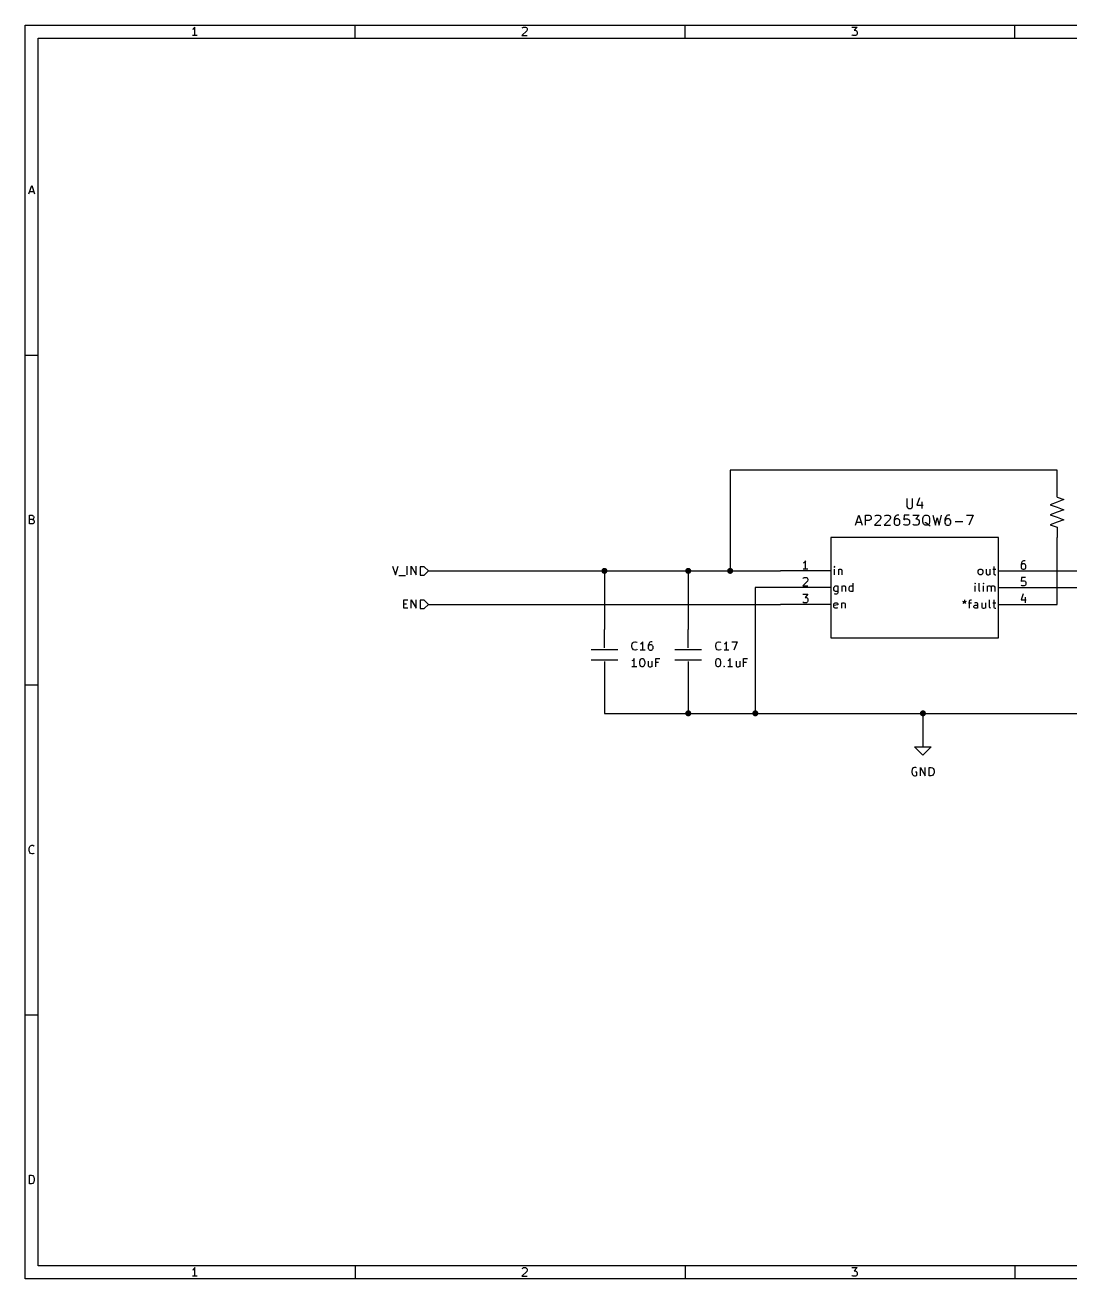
# Model space of a CAD drawing. Extents: x 0.4 to 11.3, y -7.9 to -0.4.
# Drawn here: x 0.39 to 6.63, y -7.87 to -0.39 of the extents above; entities that cross this region are included whole.
import ezdxf

# ---------------------------------------------------------------- set-up
doc = ezdxf.new("R2010")
doc.units = 0
doc.header["$MEASUREMENT"] = 0
for name, color, linetype in [('BROWN2', 54, 'CONTINUOUS'), ('CYAN2', 4, 'CONTINUOUS'), ('GREEN3', 91, 'CONTINUOUS'), ('RED2', 1, 'CONTINUOUS'), ('RED3', 11, 'CONTINUOUS')]:
    doc.layers.add(name, color=color, linetype=linetype)

msp = doc.modelspace()

# ---------------------------------------------------------------- linework, layer by layer
at = {"layer": 'BROWN2', "linetype": 'CONTINUOUS'}
for p, q in [((2.586, -3.6228), (2.6027, -3.6728)), ((2.6027, -3.6728), (2.6193, -3.6228)), ((2.6741, -3.6728), (2.6741, -3.6228)), ((2.6979, -3.6728), (2.6979, -3.6228)), ((2.6979, -3.6228), (2.7265, -3.6728)), ((2.7265, -3.6728), (2.7265, -3.6228)), ((2.775, -3.625), (2.75, -3.625)), ((2.75, -3.625), (2.75, -3.675)), ((2.8, -3.65), (2.775, -3.625)), ((2.775, -3.675), (2.8, -3.65)), ((2.6241, -3.6776), (2.6622, -3.6776)), ((2.75, -3.675), (2.775, -3.675)), ((2.6527, -3.8728), (2.6527, -3.8228)), ((2.6527, -3.8228), (2.6765, -3.8228)), ((2.6527, -3.8466), (2.6693, -3.8466)), ((2.6765, -3.8728), (2.6527, -3.8728)), ((2.6979, -3.8728), (2.6979, -3.8228)), ((2.6979, -3.8228), (2.7265, -3.8728)), ((2.7265, -3.8728), (2.7265, -3.8228)), ((2.775, -3.825), (2.75, -3.825)), ((2.75, -3.825), (2.75, -3.875)), ((2.75, -3.875), (2.775, -3.875)), ((2.8, -3.85), (2.775, -3.825)), ((2.775, -3.875), (2.8, -3.85))]:
    msp.add_line(p, q, dxfattribs=at)
at = {"layer": 'CYAN2', "linetype": 'CONTINUOUS'}
for p, q in [((5.7286, -3.2145), (5.7143, -3.2574)), ((5.7286, -3.2145), (5.7143, -3.2574)), ((5.6543, -3.2174), (5.6543, -3.2659)), ((5.6543, -3.2174), (5.6543, -3.2659)), ((5.6543, -3.2659), (5.6571, -3.2716)), ((5.6543, -3.2659), (5.6571, -3.2716)), ((5.6571, -3.2716), (5.66, -3.2745)), ((5.6571, -3.2716), (5.66, -3.2745)), ((5.66, -3.2745), (5.6657, -3.2774)), ((5.66, -3.2745), (5.6657, -3.2774)), ((5.6657, -3.2774), (5.6771, -3.2774)), ((5.6657, -3.2774), (5.6771, -3.2774)), ((5.6771, -3.2774), (5.6829, -3.2745)), ((5.6771, -3.2774), (5.6829, -3.2745)), ((5.6829, -3.2745), (5.6857, -3.2716)), ((5.6829, -3.2745), (5.6857, -3.2716)), ((5.6857, -3.2716), (5.6886, -3.2659)), ((5.6857, -3.2716), (5.6886, -3.2659)), ((5.6886, -3.2659), (5.6886, -3.2174)), ((5.6886, -3.2659), (5.6886, -3.2174)), ((5.7143, -3.2574), (5.7514, -3.2574)), ((5.7143, -3.2574), (5.7514, -3.2574)), ((5.7429, -3.2374), (5.7429, -3.2774)), ((5.7429, -3.2374), (5.7429, -3.2774)), ((5.3471, -3.3774), (5.3671, -3.3174)), ((5.3471, -3.3774), (5.3671, -3.3174)), ((5.3529, -3.3602), (5.3814, -3.3602)), ((5.3529, -3.3602), (5.3814, -3.3602)), ((5.3671, -3.3174), (5.3871, -3.3774)), ((5.3671, -3.3174), (5.3871, -3.3774)), ((5.4071, -3.3774), (5.4071, -3.3174)), ((5.4071, -3.3174), (5.43, -3.3174)), ((5.4071, -3.3774), (5.4071, -3.3174)), ((5.4071, -3.3174), (5.43, -3.3174)), ((5.43, -3.3488), (5.4071, -3.3488)), ((5.43, -3.3488), (5.4071, -3.3488)), ((5.43, -3.3174), (5.4357, -3.3202)), ((5.43, -3.3174), (5.4357, -3.3202)), ((5.4357, -3.3459), (5.43, -3.3488)), ((5.4357, -3.3459), (5.43, -3.3488)), ((5.4357, -3.3202), (5.4386, -3.3231)), ((5.4357, -3.3202), (5.4386, -3.3231)), ((5.4386, -3.3431), (5.4357, -3.3459)), ((5.4386, -3.3431), (5.4357, -3.3459)), ((5.4386, -3.3231), (5.4414, -3.3288)), ((5.4386, -3.3231), (5.4414, -3.3288)), ((5.4414, -3.3374), (5.4386, -3.3431)), ((5.4414, -3.3374), (5.4386, -3.3431)), ((5.4414, -3.3288), (5.4414, -3.3374)), ((5.4414, -3.3288), (5.4414, -3.3374)), ((5.4957, -3.3431), (5.4614, -3.3774)), ((5.4957, -3.3431), (5.4614, -3.3774)), ((5.4643, -3.3231), (5.4671, -3.3202)), ((5.4643, -3.3231), (5.4671, -3.3202)), ((5.4671, -3.3202), (5.4729, -3.3174)), ((5.4671, -3.3202), (5.4729, -3.3174)), ((5.4729, -3.3174), (5.4871, -3.3174)), ((5.4729, -3.3174), (5.4871, -3.3174)), ((5.4871, -3.3174), (5.4929, -3.3202)), ((5.4871, -3.3174), (5.4929, -3.3202)), ((5.4929, -3.3202), (5.4957, -3.3231)), ((5.4929, -3.3202), (5.4957, -3.3231)), ((5.4957, -3.3231), (5.4986, -3.3288)), ((5.4957, -3.3231), (5.4986, -3.3288)), ((5.4986, -3.3345), (5.4957, -3.3431)), ((5.4986, -3.3345), (5.4957, -3.3431)), ((5.4986, -3.3288), (5.4986, -3.3345)), ((5.4986, -3.3288), (5.4986, -3.3345)), ((5.5529, -3.3431), (5.5186, -3.3774)), ((5.5529, -3.3431), (5.5186, -3.3774)), ((5.5214, -3.3231), (5.5243, -3.3202)), ((5.5214, -3.3231), (5.5243, -3.3202)), ((5.5243, -3.3202), (5.53, -3.3174)), ((5.5243, -3.3202), (5.53, -3.3174)), ((5.53, -3.3174), (5.5443, -3.3174)), ((5.53, -3.3174), (5.5443, -3.3174)), ((5.5443, -3.3174), (5.55, -3.3202)), ((5.5443, -3.3174), (5.55, -3.3202)), ((5.55, -3.3202), (5.5529, -3.3231)), ((5.55, -3.3202), (5.5529, -3.3231)), ((5.5529, -3.3231), (5.5557, -3.3288)), ((5.5529, -3.3231), (5.5557, -3.3288)), ((5.5557, -3.3345), (5.5529, -3.3431)), ((5.5557, -3.3345), (5.5529, -3.3431)), ((5.5557, -3.3288), (5.5557, -3.3345)), ((5.5557, -3.3288), (5.5557, -3.3345)), ((5.5814, -3.3316), (5.5786, -3.3431)), ((5.5814, -3.3316), (5.5786, -3.3431)), ((5.5786, -3.3431), (5.5786, -3.3659)), ((5.5786, -3.3431), (5.5786, -3.3659)), ((5.5814, -3.3459), (5.5786, -3.3516)), ((5.5814, -3.3459), (5.5786, -3.3516)), ((5.5786, -3.3659), (5.5814, -3.3716)), ((5.5786, -3.3659), (5.5814, -3.3716)), ((5.5871, -3.3231), (5.5814, -3.3316)), ((5.5871, -3.3231), (5.5814, -3.3316)), ((5.5843, -3.3431), (5.5814, -3.3459)), ((5.5843, -3.3431), (5.5814, -3.3459)), ((5.59, -3.3402), (5.5843, -3.3431)), ((5.59, -3.3402), (5.5843, -3.3431)), ((5.59, -3.3202), (5.5871, -3.3231)), ((5.59, -3.3202), (5.5871, -3.3231)), ((5.5957, -3.3174), (5.59, -3.3202)), ((5.5957, -3.3174), (5.59, -3.3202)), ((5.6014, -3.3402), (5.59, -3.3402)), ((5.6014, -3.3402), (5.59, -3.3402)), ((5.6071, -3.3174), (5.5957, -3.3174)), ((5.6071, -3.3174), (5.5957, -3.3174)), ((5.6071, -3.3431), (5.6014, -3.3402)), ((5.6071, -3.3431), (5.6014, -3.3402)), ((5.61, -3.3459), (5.6071, -3.3431)), ((5.61, -3.3459), (5.6071, -3.3431)), ((5.6129, -3.3516), (5.61, -3.3459)), ((5.6129, -3.3516), (5.61, -3.3459)), ((5.61, -3.3716), (5.6129, -3.3659)), ((5.61, -3.3716), (5.6129, -3.3659)), ((5.6129, -3.3659), (5.6129, -3.3516)), ((5.6129, -3.3659), (5.6129, -3.3516)), ((5.6386, -3.3174), (5.6357, -3.3459)), ((5.6386, -3.3174), (5.6357, -3.3459)), ((5.6357, -3.3459), (5.6386, -3.3431)), ((5.6357, -3.3459), (5.6386, -3.3431)), ((5.6671, -3.3174), (5.6386, -3.3174)), ((5.6671, -3.3174), (5.6386, -3.3174)), ((5.6386, -3.3431), (5.6443, -3.3402)), ((5.6386, -3.3431), (5.6443, -3.3402)), ((5.6443, -3.3402), (5.6586, -3.3402)), ((5.6443, -3.3402), (5.6586, -3.3402)), ((5.6586, -3.3402), (5.6643, -3.3431)), ((5.6586, -3.3402), (5.6643, -3.3431)), ((5.6643, -3.3431), (5.6671, -3.3459)), ((5.6643, -3.3431), (5.6671, -3.3459)), ((5.6671, -3.3459), (5.67, -3.3516)), ((5.6671, -3.3459), (5.67, -3.3516)), ((5.67, -3.3659), (5.6671, -3.3716)), ((5.67, -3.3659), (5.6671, -3.3716)), ((5.67, -3.3516), (5.67, -3.3659)), ((5.67, -3.3516), (5.67, -3.3659)), ((5.69, -3.3174), (5.7271, -3.3174)), ((5.69, -3.3174), (5.7271, -3.3174)), ((5.7271, -3.3174), (5.7071, -3.3402)), ((5.7271, -3.3174), (5.7071, -3.3402)), ((5.7071, -3.3402), (5.7157, -3.3402)), ((5.7071, -3.3402), (5.7157, -3.3402)), ((5.7157, -3.3402), (5.7214, -3.3431)), ((5.7157, -3.3402), (5.7214, -3.3431)), ((5.7214, -3.3431), (5.7243, -3.3459)), ((5.7214, -3.3431), (5.7243, -3.3459)), ((5.7243, -3.3459), (5.7271, -3.3516)), ((5.7243, -3.3459), (5.7271, -3.3516)), ((5.7271, -3.3659), (5.7243, -3.3716)), ((5.7271, -3.3659), (5.7243, -3.3716)), ((5.7271, -3.3516), (5.7271, -3.3659)), ((5.7271, -3.3516), (5.7271, -3.3659)), ((5.75, -3.3374), (5.7529, -3.3259)), ((5.75, -3.3374), (5.7529, -3.3259)), ((5.75, -3.3574), (5.75, -3.3374)), ((5.75, -3.3574), (5.75, -3.3374)), ((5.7529, -3.3688), (5.75, -3.3574)), ((5.7529, -3.3688), (5.75, -3.3574)), ((5.7529, -3.3259), (5.7586, -3.3202)), ((5.7529, -3.3259), (5.7586, -3.3202)), ((5.7586, -3.3202), (5.7643, -3.3174)), ((5.7586, -3.3202), (5.7643, -3.3174)), ((5.7671, -3.3631), (5.7614, -3.3631)), ((5.7671, -3.3631), (5.7614, -3.3631)), ((5.7643, -3.3174), (5.7757, -3.3174)), ((5.7643, -3.3174), (5.7757, -3.3174)), ((5.7729, -3.3659), (5.7671, -3.3631)), ((5.7729, -3.3659), (5.7671, -3.3631)), ((5.7814, -3.3745), (5.7729, -3.3659)), ((5.7814, -3.3745), (5.7729, -3.3659)), ((5.7757, -3.3174), (5.7814, -3.3202)), ((5.7757, -3.3174), (5.7814, -3.3202)), ((5.7814, -3.3202), (5.7871, -3.3259)), ((5.7814, -3.3202), (5.7871, -3.3259)), ((5.7871, -3.3259), (5.79, -3.3374)), ((5.7871, -3.3259), (5.79, -3.3374)), ((5.79, -3.3574), (5.7871, -3.3688)), ((5.79, -3.3574), (5.7871, -3.3688)), ((5.79, -3.3374), (5.79, -3.3574)), ((5.79, -3.3374), (5.79, -3.3574)), ((5.81, -3.3174), (5.8243, -3.3774)), ((5.81, -3.3174), (5.8243, -3.3774)), ((5.8243, -3.3774), (5.8357, -3.3345)), ((5.8243, -3.3774), (5.8357, -3.3345)), ((5.8357, -3.3345), (5.8471, -3.3774)), ((5.8357, -3.3345), (5.8471, -3.3774)), ((5.8471, -3.3774), (5.8614, -3.3174)), ((5.8471, -3.3774), (5.8614, -3.3174)), ((5.8843, -3.3316), (5.8814, -3.3431)), ((5.8843, -3.3316), (5.8814, -3.3431)), ((5.8814, -3.3431), (5.8814, -3.3659)), ((5.8814, -3.3431), (5.8814, -3.3659)), ((5.8843, -3.3459), (5.8814, -3.3516)), ((5.8843, -3.3459), (5.8814, -3.3516)), ((5.8814, -3.3659), (5.8843, -3.3716)), ((5.8814, -3.3659), (5.8843, -3.3716)), ((5.89, -3.3231), (5.8843, -3.3316)), ((5.89, -3.3231), (5.8843, -3.3316)), ((5.8871, -3.3431), (5.8843, -3.3459)), ((5.8871, -3.3431), (5.8843, -3.3459)), ((5.8929, -3.3402), (5.8871, -3.3431)), ((5.8929, -3.3402), (5.8871, -3.3431)), ((5.8929, -3.3202), (5.89, -3.3231)), ((5.8929, -3.3202), (5.89, -3.3231)), ((5.8986, -3.3174), (5.8929, -3.3202)), ((5.8986, -3.3174), (5.8929, -3.3202)), ((5.9043, -3.3402), (5.8929, -3.3402)), ((5.9043, -3.3402), (5.8929, -3.3402)), ((5.91, -3.3174), (5.8986, -3.3174)), ((5.91, -3.3174), (5.8986, -3.3174)), ((5.91, -3.3431), (5.9043, -3.3402)), ((5.91, -3.3431), (5.9043, -3.3402)), ((5.9129, -3.3459), (5.91, -3.3431)), ((5.9129, -3.3459), (5.91, -3.3431)), ((5.9157, -3.3516), (5.9129, -3.3459)), ((5.9157, -3.3516), (5.9129, -3.3459)), ((5.9129, -3.3716), (5.9157, -3.3659)), ((5.9129, -3.3716), (5.9157, -3.3659)), ((5.9157, -3.3659), (5.9157, -3.3516)), ((5.9157, -3.3659), (5.9157, -3.3516)), ((5.9414, -3.3545), (5.9871, -3.3545)), ((5.9414, -3.3545), (5.9871, -3.3545)), ((6.01, -3.3174), (6.05, -3.3174)), ((6.01, -3.3174), (6.05, -3.3174)), ((6.05, -3.3174), (6.0243, -3.3774)), ((6.05, -3.3174), (6.0243, -3.3774)), ((5.4614, -3.3774), (5.4986, -3.3774)), ((5.4614, -3.3774), (5.4986, -3.3774)), ((5.5186, -3.3774), (5.5557, -3.3774)), ((5.5186, -3.3774), (5.5557, -3.3774)), ((5.5814, -3.3716), (5.5843, -3.3745)), ((5.5814, -3.3716), (5.5843, -3.3745)), ((5.5843, -3.3745), (5.59, -3.3774)), ((5.5843, -3.3745), (5.59, -3.3774)), ((5.59, -3.3774), (5.6014, -3.3774)), ((5.59, -3.3774), (5.6014, -3.3774)), ((5.6014, -3.3774), (5.6071, -3.3745)), ((5.6014, -3.3774), (5.6071, -3.3745)), ((5.6071, -3.3745), (5.61, -3.3716)), ((5.6071, -3.3745), (5.61, -3.3716)), ((5.6386, -3.3745), (5.6357, -3.3716)), ((5.6386, -3.3745), (5.6357, -3.3716)), ((5.6443, -3.3774), (5.6386, -3.3745)), ((5.6443, -3.3774), (5.6386, -3.3745)), ((5.6586, -3.3774), (5.6443, -3.3774)), ((5.6586, -3.3774), (5.6443, -3.3774)), ((5.6643, -3.3745), (5.6586, -3.3774)), ((5.6643, -3.3745), (5.6586, -3.3774)), ((5.6671, -3.3716), (5.6643, -3.3745)), ((5.6671, -3.3716), (5.6643, -3.3745)), ((5.6929, -3.3745), (5.69, -3.3716)), ((5.6929, -3.3745), (5.69, -3.3716)), ((5.6986, -3.3774), (5.6929, -3.3745)), ((5.6986, -3.3774), (5.6929, -3.3745)), ((5.7157, -3.3774), (5.6986, -3.3774)), ((5.7157, -3.3774), (5.6986, -3.3774)), ((5.7214, -3.3745), (5.7157, -3.3774)), ((5.7214, -3.3745), (5.7157, -3.3774)), ((5.7243, -3.3716), (5.7214, -3.3745)), ((5.7243, -3.3716), (5.7214, -3.3745)), ((5.7586, -3.3745), (5.7529, -3.3688)), ((5.7586, -3.3745), (5.7529, -3.3688)), ((5.7643, -3.3774), (5.7586, -3.3745)), ((5.7643, -3.3774), (5.7586, -3.3745)), ((5.7757, -3.3774), (5.7643, -3.3774)), ((5.7757, -3.3774), (5.7643, -3.3774)), ((5.7814, -3.3745), (5.7757, -3.3774)), ((5.7814, -3.3745), (5.7757, -3.3774)), ((5.7871, -3.3688), (5.7814, -3.3745)), ((5.7871, -3.3688), (5.7814, -3.3745)), ((5.7871, -3.3802), (5.7814, -3.3745)), ((5.7871, -3.3802), (5.7814, -3.3745)), ((5.7929, -3.3831), (5.7871, -3.3802)), ((5.7929, -3.3831), (5.7871, -3.3802)), ((5.8843, -3.3716), (5.8871, -3.3745)), ((5.8843, -3.3716), (5.8871, -3.3745)), ((5.8871, -3.3745), (5.8929, -3.3774)), ((5.8871, -3.3745), (5.8929, -3.3774)), ((5.8929, -3.3774), (5.9043, -3.3774)), ((5.8929, -3.3774), (5.9043, -3.3774)), ((5.9043, -3.3774), (5.91, -3.3745)), ((5.9043, -3.3774), (5.91, -3.3745)), ((5.91, -3.3745), (5.9129, -3.3716)), ((5.91, -3.3745), (5.9129, -3.3716)), ((5.2219, -3.6231), (5.2195, -3.6255)), ((5.2219, -3.6231), (5.2195, -3.6255)), ((5.2195, -3.6255), (5.2219, -3.6279)), ((5.2195, -3.6255), (5.2219, -3.6279)), ((5.2243, -3.6255), (5.2219, -3.6231)), ((5.2219, -3.6231), (5.2219, -3.6279)), ((5.2243, -3.6255), (5.2219, -3.6231)), ((5.2219, -3.6231), (5.2219, -3.6279)), ((5.2219, -3.6279), (5.2243, -3.6255)), ((5.2219, -3.6279), (5.2243, -3.6255)), ((5.2219, -3.6731), (5.2219, -3.6398)), ((5.2219, -3.6731), (5.2219, -3.6398)), ((5.2457, -3.6398), (5.2457, -3.6731)), ((5.2457, -3.6398), (5.2457, -3.6731)), ((5.2457, -3.6446), (5.2481, -3.6422)), ((5.2457, -3.6446), (5.2481, -3.6422)), ((5.2481, -3.6422), (5.2529, -3.6398)), ((5.2481, -3.6422), (5.2529, -3.6398)), ((5.2529, -3.6398), (5.26, -3.6398)), ((5.2529, -3.6398), (5.26, -3.6398)), ((5.26, -3.6398), (5.2648, -3.6422)), ((5.26, -3.6398), (5.2648, -3.6422)), ((5.2648, -3.6422), (5.2671, -3.6469)), ((5.2648, -3.6422), (5.2671, -3.6469)), ((5.2671, -3.6469), (5.2671, -3.6731)), ((5.2671, -3.6469), (5.2671, -3.6731)), ((6.0805, -3.6493), (6.0829, -3.6446)), ((6.0805, -3.6493), (6.0829, -3.6446)), ((6.0805, -3.6636), (6.0805, -3.6493)), ((6.0805, -3.6636), (6.0805, -3.6493)), ((6.0829, -3.6684), (6.0805, -3.6636)), ((6.0829, -3.6684), (6.0805, -3.6636)), ((6.0829, -3.6446), (6.0852, -3.6422)), ((6.0829, -3.6446), (6.0852, -3.6422)), ((6.0852, -3.6422), (6.09, -3.6398)), ((6.0852, -3.6422), (6.09, -3.6398)), ((6.09, -3.6398), (6.0971, -3.6398)), ((6.09, -3.6398), (6.0971, -3.6398)), ((6.0971, -3.6398), (6.1019, -3.6422)), ((6.0971, -3.6398), (6.1019, -3.6422)), ((6.1019, -3.6422), (6.1043, -3.6446)), ((6.1019, -3.6422), (6.1043, -3.6446)), ((6.1043, -3.6446), (6.1067, -3.6493)), ((6.1043, -3.6446), (6.1067, -3.6493)), ((6.1067, -3.6636), (6.1043, -3.6684)), ((6.1067, -3.6636), (6.1043, -3.6684)), ((6.1067, -3.6493), (6.1067, -3.6636)), ((6.1067, -3.6493), (6.1067, -3.6636)), ((6.1281, -3.6398), (6.1281, -3.666)), ((6.1281, -3.6398), (6.1281, -3.666)), ((6.1495, -3.6398), (6.1495, -3.6731)), ((6.1495, -3.6398), (6.1495, -3.6731)), ((6.1662, -3.6398), (6.1852, -3.6398)), ((6.1662, -3.6398), (6.1852, -3.6398)), ((6.1733, -3.6231), (6.1733, -3.666)), ((6.1733, -3.6231), (6.1733, -3.666)), ((5.2243, -3.7422), (5.229, -3.7398)), ((5.2243, -3.7422), (5.229, -3.7398)), ((5.229, -3.7398), (5.2386, -3.7398)), ((5.229, -3.7398), (5.2386, -3.7398)), ((5.2386, -3.7398), (5.2433, -3.7422)), ((5.2386, -3.7398), (5.2433, -3.7422)), ((5.2433, -3.7398), (5.2433, -3.7803)), ((5.2433, -3.7398), (5.2433, -3.7803)), ((5.2671, -3.7398), (5.2671, -3.7731)), ((5.2671, -3.7398), (5.2671, -3.7731)), ((5.2695, -3.7422), (5.2743, -3.7398)), ((5.2695, -3.7422), (5.2743, -3.7398)), ((5.2743, -3.7398), (5.2814, -3.7398)), ((5.2743, -3.7398), (5.2814, -3.7398)), ((5.2814, -3.7398), (5.2862, -3.7422)), ((5.2814, -3.7398), (5.2862, -3.7422)), ((5.3148, -3.7422), (5.3195, -3.7398)), ((5.3148, -3.7422), (5.3195, -3.7398)), ((5.3195, -3.7398), (5.329, -3.7398)), ((5.3195, -3.7398), (5.329, -3.7398)), ((5.329, -3.7398), (5.3338, -3.7422)), ((5.329, -3.7398), (5.3338, -3.7422)), ((5.3338, -3.7731), (5.3338, -3.7231)), ((5.3338, -3.7731), (5.3338, -3.7231)), ((6.0614, -3.7231), (6.059, -3.7255)), ((6.0614, -3.7231), (6.059, -3.7255)), ((6.059, -3.7255), (6.0614, -3.7279)), ((6.059, -3.7255), (6.0614, -3.7279)), ((6.0638, -3.7255), (6.0614, -3.7231)), ((6.0614, -3.7231), (6.0614, -3.7279)), ((6.0638, -3.7255), (6.0614, -3.7231)), ((6.0614, -3.7231), (6.0614, -3.7279)), ((6.0614, -3.7279), (6.0638, -3.7255)), ((6.0614, -3.7279), (6.0638, -3.7255)), ((6.0614, -3.7731), (6.0614, -3.7398)), ((6.0614, -3.7731), (6.0614, -3.7398)), ((6.0852, -3.6708), (6.0829, -3.6684)), ((6.0852, -3.6708), (6.0829, -3.6684)), ((6.09, -3.6731), (6.0852, -3.6708)), ((6.09, -3.6731), (6.0852, -3.6708)), ((6.0852, -3.766), (6.0852, -3.7231)), ((6.0852, -3.766), (6.0852, -3.7231)), ((6.0971, -3.6731), (6.09, -3.6731)), ((6.0971, -3.6731), (6.09, -3.6731)), ((6.1019, -3.6708), (6.0971, -3.6731)), ((6.1019, -3.6708), (6.0971, -3.6731)), ((6.1043, -3.6684), (6.1019, -3.6708)), ((6.1043, -3.6684), (6.1019, -3.6708)), ((6.1114, -3.7231), (6.109, -3.7255)), ((6.1114, -3.7231), (6.109, -3.7255)), ((6.109, -3.7255), (6.1114, -3.7279)), ((6.109, -3.7255), (6.1114, -3.7279)), ((6.1138, -3.7255), (6.1114, -3.7231)), ((6.1114, -3.7231), (6.1114, -3.7279)), ((6.1138, -3.7255), (6.1114, -3.7231)), ((6.1114, -3.7231), (6.1114, -3.7279)), ((6.1114, -3.7279), (6.1138, -3.7255)), ((6.1114, -3.7279), (6.1138, -3.7255)), ((6.1114, -3.7731), (6.1114, -3.7398)), ((6.1114, -3.7731), (6.1114, -3.7398)), ((6.1281, -3.666), (6.1305, -3.6708)), ((6.1281, -3.666), (6.1305, -3.6708)), ((6.1305, -3.6708), (6.1352, -3.6731)), ((6.1305, -3.6708), (6.1352, -3.6731)), ((6.1352, -3.6731), (6.1424, -3.6731)), ((6.1352, -3.6731), (6.1424, -3.6731)), ((6.1352, -3.7731), (6.1352, -3.7398)), ((6.1352, -3.7731), (6.1352, -3.7398)), ((6.1376, -3.7422), (6.1424, -3.7398)), ((6.1376, -3.7422), (6.1424, -3.7398)), ((6.1424, -3.6731), (6.1471, -3.6708)), ((6.1424, -3.6731), (6.1471, -3.6708)), ((6.1424, -3.7398), (6.1495, -3.7398)), ((6.1424, -3.7398), (6.1495, -3.7398)), ((6.1471, -3.6708), (6.1495, -3.6684)), ((6.1471, -3.6708), (6.1495, -3.6684)), ((6.1495, -3.7398), (6.1543, -3.7422)), ((6.1495, -3.7398), (6.1543, -3.7422)), ((6.159, -3.7422), (6.1638, -3.7398)), ((6.159, -3.7422), (6.1638, -3.7398)), ((6.1638, -3.7398), (6.171, -3.7398)), ((6.1638, -3.7398), (6.171, -3.7398)), ((6.171, -3.7398), (6.1757, -3.7422)), ((6.171, -3.7398), (6.1757, -3.7422)), ((6.1733, -3.666), (6.1757, -3.6708)), ((6.1733, -3.666), (6.1757, -3.6708)), ((6.1757, -3.6708), (6.1805, -3.6731)), ((6.1757, -3.6708), (6.1805, -3.6731)), ((6.1805, -3.6731), (6.1852, -3.6731)), ((6.1805, -3.6731), (6.1852, -3.6731)), ((5.2195, -3.7493), (5.2219, -3.7446)), ((5.2195, -3.7493), (5.2219, -3.7446)), ((5.2195, -3.7636), (5.2195, -3.7493)), ((5.2195, -3.7636), (5.2195, -3.7493)), ((5.2219, -3.7684), (5.2195, -3.7636)), ((5.2219, -3.7684), (5.2195, -3.7636)), ((5.2219, -3.7446), (5.2243, -3.7422)), ((5.2219, -3.7446), (5.2243, -3.7422)), ((5.2243, -3.7708), (5.2219, -3.7684)), ((5.2243, -3.7708), (5.2219, -3.7684)), ((5.2267, -3.7898), (5.2219, -3.7874)), ((5.2267, -3.7898), (5.2219, -3.7874)), ((5.229, -3.7731), (5.2243, -3.7708)), ((5.229, -3.7731), (5.2243, -3.7708)), ((5.2338, -3.7898), (5.2267, -3.7898)), ((5.2338, -3.7898), (5.2267, -3.7898)), ((5.2386, -3.7731), (5.229, -3.7731)), ((5.2386, -3.7731), (5.229, -3.7731)), ((5.2386, -3.7874), (5.2338, -3.7898)), ((5.2386, -3.7874), (5.2338, -3.7898)), ((5.2433, -3.7708), (5.2386, -3.7731)), ((5.2433, -3.7708), (5.2386, -3.7731)), ((5.2409, -3.785), (5.2386, -3.7874)), ((5.2409, -3.785), (5.2386, -3.7874)), ((5.2433, -3.7803), (5.2409, -3.785)), ((5.2433, -3.7803), (5.2409, -3.785)), ((5.2671, -3.7446), (5.2695, -3.7422)), ((5.2671, -3.7446), (5.2695, -3.7422)), ((5.2862, -3.7422), (5.2886, -3.7469)), ((5.2862, -3.7422), (5.2886, -3.7469)), ((5.2886, -3.7469), (5.2886, -3.7731)), ((5.2886, -3.7469), (5.2886, -3.7731)), ((5.31, -3.7493), (5.3124, -3.7446)), ((5.31, -3.7493), (5.3124, -3.7446)), ((5.31, -3.7636), (5.31, -3.7493)), ((5.31, -3.7636), (5.31, -3.7493)), ((5.3124, -3.7684), (5.31, -3.7636)), ((5.3124, -3.7684), (5.31, -3.7636)), ((5.3124, -3.7446), (5.3148, -3.7422)), ((5.3124, -3.7446), (5.3148, -3.7422)), ((5.3148, -3.7708), (5.3124, -3.7684)), ((5.3148, -3.7708), (5.3124, -3.7684)), ((5.3195, -3.7731), (5.3148, -3.7708)), ((5.3195, -3.7731), (5.3148, -3.7708)), ((5.329, -3.7731), (5.3195, -3.7731)), ((5.329, -3.7731), (5.3195, -3.7731)), ((5.3338, -3.7708), (5.329, -3.7731)), ((5.3338, -3.7708), (5.329, -3.7731)), ((6.0876, -3.7708), (6.0852, -3.766)), ((6.0876, -3.7708), (6.0852, -3.766)), ((6.0924, -3.7731), (6.0876, -3.7708)), ((6.0924, -3.7731), (6.0876, -3.7708)), ((6.1352, -3.7446), (6.1376, -3.7422)), ((6.1352, -3.7446), (6.1376, -3.7422)), ((6.1543, -3.7422), (6.1567, -3.7469)), ((6.1543, -3.7422), (6.1567, -3.7469)), ((6.1567, -3.7469), (6.159, -3.7422)), ((6.1567, -3.7469), (6.159, -3.7422)), ((6.1567, -3.7469), (6.1567, -3.7731)), ((6.1567, -3.7469), (6.1567, -3.7731)), ((6.1757, -3.7422), (6.1781, -3.7469)), ((6.1757, -3.7422), (6.1781, -3.7469)), ((6.1781, -3.7469), (6.1781, -3.7731)), ((6.1781, -3.7469), (6.1781, -3.7731)), ((5.2195, -3.8469), (5.2219, -3.8422)), ((5.2195, -3.8469), (5.2219, -3.8422)), ((5.2195, -3.866), (5.2195, -3.8469)), ((5.2195, -3.866), (5.2195, -3.8469)), ((5.2433, -3.8517), (5.2195, -3.8565)), ((5.2433, -3.8517), (5.2195, -3.8565)), ((5.2219, -3.8708), (5.2195, -3.866)), ((5.2219, -3.8708), (5.2195, -3.866)), ((5.2219, -3.8422), (5.2267, -3.8398)), ((5.2219, -3.8422), (5.2267, -3.8398)), ((5.2267, -3.8731), (5.2219, -3.8708)), ((5.2267, -3.8731), (5.2219, -3.8708)), ((5.2267, -3.8398), (5.2362, -3.8398)), ((5.2267, -3.8398), (5.2362, -3.8398)), ((5.2362, -3.8731), (5.2267, -3.8731)), ((5.2362, -3.8731), (5.2267, -3.8731)), ((5.2362, -3.8398), (5.2409, -3.8422)), ((5.2362, -3.8398), (5.2409, -3.8422)), ((5.2409, -3.8708), (5.2362, -3.8731)), ((5.2409, -3.8708), (5.2362, -3.8731)), ((5.2409, -3.8422), (5.2433, -3.8469)), ((5.2409, -3.8422), (5.2433, -3.8469)), ((5.2433, -3.8469), (5.2433, -3.8517)), ((5.2433, -3.8469), (5.2433, -3.8517)), ((5.2648, -3.8398), (5.2648, -3.8731)), ((5.2648, -3.8398), (5.2648, -3.8731)), ((5.2648, -3.8446), (5.2671, -3.8422)), ((5.2648, -3.8446), (5.2671, -3.8422)), ((5.2671, -3.8422), (5.2719, -3.8398)), ((5.2671, -3.8422), (5.2719, -3.8398)), ((5.2719, -3.8398), (5.279, -3.8398)), ((5.2719, -3.8398), (5.279, -3.8398)), ((5.279, -3.8398), (5.2838, -3.8422)), ((5.279, -3.8398), (5.2838, -3.8422)), ((5.2838, -3.8422), (5.2862, -3.8469)), ((5.2838, -3.8422), (5.2862, -3.8469)), ((5.2862, -3.8469), (5.2862, -3.8731)), ((5.2862, -3.8469), (5.2862, -3.8731)), ((5.9852, -3.8303), (5.9971, -3.835)), ((5.9852, -3.8303), (5.9971, -3.835)), ((5.99, -3.8446), (5.9971, -3.835)), ((5.99, -3.8446), (5.9971, -3.835)), ((5.9971, -3.8231), (5.9971, -3.835)), ((5.9971, -3.8231), (5.9971, -3.835)), ((5.9971, -3.835), (6.0091, -3.8303)), ((5.9971, -3.835), (6.0091, -3.8303)), ((5.9971, -3.835), (6.0043, -3.8446)), ((5.9971, -3.835), (6.0043, -3.8446)), ((6.021, -3.8398), (6.04, -3.8398)), ((6.021, -3.8398), (6.04, -3.8398)), ((6.0281, -3.8303), (6.0305, -3.8255)), ((6.0281, -3.8303), (6.0305, -3.8255)), ((6.0281, -3.8731), (6.0281, -3.8303)), ((6.0281, -3.8731), (6.0281, -3.8303)), ((6.0305, -3.8255), (6.0352, -3.8231)), ((6.0305, -3.8255), (6.0352, -3.8231)), ((6.0352, -3.8231), (6.04, -3.8231)), ((6.0352, -3.8231), (6.04, -3.8231)), ((6.0543, -3.8612), (6.0567, -3.8565)), ((6.0543, -3.8612), (6.0567, -3.8565)), ((6.0543, -3.866), (6.0543, -3.8612)), ((6.0543, -3.866), (6.0543, -3.8612)), ((6.0567, -3.8708), (6.0543, -3.866)), ((6.0567, -3.8708), (6.0543, -3.866)), ((6.0614, -3.8398), (6.0567, -3.8422)), ((6.0614, -3.8398), (6.0567, -3.8422)), ((6.0567, -3.8565), (6.0614, -3.8541)), ((6.0567, -3.8565), (6.0614, -3.8541)), ((6.0614, -3.8731), (6.0567, -3.8708)), ((6.0614, -3.8731), (6.0567, -3.8708)), ((6.071, -3.8398), (6.0614, -3.8398)), ((6.071, -3.8398), (6.0614, -3.8398)), ((6.0614, -3.8541), (6.0733, -3.8541)), ((6.0614, -3.8541), (6.0733, -3.8541)), ((6.0733, -3.8731), (6.0614, -3.8731)), ((6.0733, -3.8731), (6.0614, -3.8731)), ((6.0757, -3.8422), (6.071, -3.8398)), ((6.0757, -3.8422), (6.071, -3.8398)), ((6.0733, -3.8541), (6.0781, -3.8517)), ((6.0733, -3.8541), (6.0781, -3.8517)), ((6.0781, -3.8708), (6.0733, -3.8731)), ((6.0781, -3.8708), (6.0733, -3.8731)), ((6.0781, -3.8469), (6.0757, -3.8422)), ((6.0781, -3.8469), (6.0757, -3.8422)), ((6.0781, -3.8731), (6.0781, -3.8469)), ((6.0781, -3.8731), (6.0781, -3.8469)), ((6.1019, -3.8398), (6.1019, -3.866)), ((6.1019, -3.8398), (6.1019, -3.866)), ((6.1019, -3.866), (6.1043, -3.8708)), ((6.1019, -3.866), (6.1043, -3.8708)), ((6.1043, -3.8708), (6.1091, -3.8731)), ((6.1043, -3.8708), (6.1091, -3.8731)), ((6.1091, -3.8731), (6.1162, -3.8731)), ((6.1091, -3.8731), (6.1162, -3.8731)), ((6.1162, -3.8731), (6.121, -3.8708)), ((6.1162, -3.8731), (6.121, -3.8708)), ((6.121, -3.8708), (6.1233, -3.8684)), ((6.121, -3.8708), (6.1233, -3.8684)), ((6.1233, -3.8398), (6.1233, -3.8731)), ((6.1233, -3.8398), (6.1233, -3.8731)), ((6.1471, -3.866), (6.1471, -3.8231)), ((6.1471, -3.866), (6.1471, -3.8231)), ((6.1495, -3.8708), (6.1471, -3.866)), ((6.1495, -3.8708), (6.1471, -3.866)), ((6.1543, -3.8731), (6.1495, -3.8708)), ((6.1543, -3.8731), (6.1495, -3.8708)), ((6.1662, -3.8398), (6.1852, -3.8398)), ((6.1662, -3.8398), (6.1852, -3.8398)), ((6.1733, -3.8231), (6.1733, -3.866)), ((6.1733, -3.8231), (6.1733, -3.866)), ((6.1733, -3.866), (6.1757, -3.8708)), ((6.1733, -3.866), (6.1757, -3.8708)), ((6.1757, -3.8708), (6.1805, -3.8731)), ((6.1757, -3.8708), (6.1805, -3.8731)), ((6.1805, -3.8731), (6.1852, -3.8731)), ((6.1805, -3.8731), (6.1852, -3.8731)), ((4.0139, -4.0942), (4.0163, -4.0847)), ((4.0139, -4.1014), (4.0139, -4.0942)), ((4.0163, -4.1109), (4.0139, -4.1014)), ((4.0163, -4.0847), (4.0187, -4.0799)), ((4.0187, -4.1157), (4.0163, -4.1109)), ((4.0187, -4.0799), (4.0234, -4.0752)), ((4.0234, -4.0752), (4.0306, -4.0728)), ((4.0306, -4.0728), (4.0353, -4.0728)), ((4.0353, -4.0728), (4.0425, -4.0752)), ((4.0425, -4.0752), (4.0449, -4.0776)), ((4.0687, -4.0847), (4.0639, -4.0871)), ((4.0734, -4.0799), (4.0687, -4.0847)), ((4.0782, -4.0728), (4.0734, -4.0799)), ((4.0782, -4.1228), (4.0782, -4.0728)), ((4.1139, -4.0847), (4.1115, -4.0942)), ((4.1115, -4.0942), (4.1115, -4.1133)), ((4.1139, -4.0966), (4.1115, -4.1014)), ((4.1115, -4.1133), (4.1139, -4.118)), ((4.1187, -4.0776), (4.1139, -4.0847)), ((4.1163, -4.0942), (4.1139, -4.0966)), ((4.121, -4.0918), (4.1163, -4.0942)), ((4.121, -4.0752), (4.1187, -4.0776)), ((4.1258, -4.0728), (4.121, -4.0752)), ((4.1306, -4.0918), (4.121, -4.0918)), ((4.1353, -4.0728), (4.1258, -4.0728)), ((4.1353, -4.0942), (4.1306, -4.0918)), ((4.1377, -4.0966), (4.1353, -4.0942)), ((4.1401, -4.1014), (4.1377, -4.0966)), ((4.1377, -4.118), (4.1401, -4.1133)), ((4.1401, -4.1133), (4.1401, -4.1014)), ((4.5139, -4.0942), (4.5163, -4.0847)), ((4.5139, -4.1014), (4.5139, -4.0942)), ((4.5163, -4.1109), (4.5139, -4.1014)), ((4.5163, -4.0847), (4.5187, -4.0799)), ((4.5187, -4.1157), (4.5163, -4.1109)), ((4.5187, -4.0799), (4.5234, -4.0752)), ((4.5234, -4.0752), (4.5306, -4.0728)), ((4.5306, -4.0728), (4.5353, -4.0728)), ((4.5353, -4.0728), (4.5425, -4.0752)), ((4.5425, -4.0752), (4.5449, -4.0776)), ((4.5687, -4.0847), (4.5639, -4.0871)), ((4.5734, -4.0799), (4.5687, -4.0847)), ((4.5782, -4.0728), (4.5734, -4.0799)), ((4.5782, -4.1228), (4.5782, -4.0728)), ((4.6091, -4.0728), (4.6425, -4.0728)), ((4.6425, -4.0728), (4.621, -4.1228)), ((4.0187, -4.1847), (4.0139, -4.1871)), ((4.0234, -4.1204), (4.0187, -4.1157)), ((4.0234, -4.1799), (4.0187, -4.1847)), ((4.0306, -4.1228), (4.0234, -4.1204)), ((4.0282, -4.1728), (4.0234, -4.1799)), ((4.0282, -4.2228), (4.0282, -4.1728)), ((4.0353, -4.1228), (4.0306, -4.1228)), ((4.0425, -4.1204), (4.0353, -4.1228)), ((4.0449, -4.118), (4.0425, -4.1204)), ((4.0615, -4.1918), (4.0639, -4.1823)), ((4.0925, -4.1228), (4.0639, -4.1228)), ((4.0639, -4.1823), (4.0663, -4.1776)), ((4.0663, -4.1776), (4.0687, -4.1752)), ((4.0687, -4.1752), (4.0734, -4.1728)), ((4.0734, -4.1728), (4.0782, -4.1728)), ((4.0782, -4.1728), (4.0829, -4.1752)), ((4.0829, -4.1752), (4.0853, -4.1776)), ((4.0853, -4.1776), (4.0877, -4.1823)), ((4.0877, -4.1823), (4.0901, -4.1918)), ((4.1139, -4.118), (4.1163, -4.1204)), ((4.1163, -4.1204), (4.121, -4.1228)), ((4.121, -4.1228), (4.1306, -4.1228)), ((4.1306, -4.1228), (4.1353, -4.1204)), ((4.1353, -4.1204), (4.1377, -4.118)), ((4.1568, -4.2228), (4.1568, -4.1728)), ((4.1568, -4.1728), (4.1806, -4.1728)), ((4.5139, -4.1918), (4.5163, -4.1823)), ((4.5163, -4.1823), (4.5187, -4.1776)), ((4.5234, -4.1204), (4.5187, -4.1157)), ((4.5187, -4.1776), (4.521, -4.1752)), ((4.521, -4.1752), (4.5258, -4.1728)), ((4.5306, -4.1228), (4.5234, -4.1204)), ((4.5258, -4.1728), (4.5306, -4.1728)), ((4.5353, -4.1228), (4.5306, -4.1228)), ((4.5306, -4.1728), (4.5353, -4.1752)), ((4.5425, -4.1204), (4.5353, -4.1228)), ((4.5353, -4.1752), (4.5377, -4.1776)), ((4.5377, -4.1776), (4.5401, -4.1823)), ((4.5401, -4.1823), (4.5425, -4.1918)), ((4.5449, -4.118), (4.5425, -4.1204)), ((4.5925, -4.1228), (4.5639, -4.1228)), ((4.5901, -4.1847), (4.5853, -4.1871)), ((4.5949, -4.1799), (4.5901, -4.1847)), ((4.5996, -4.1728), (4.5949, -4.1799)), ((4.5996, -4.2228), (4.5996, -4.1728)), ((4.6806, -4.2228), (4.6806, -4.1728)), ((4.6806, -4.1728), (4.7044, -4.1728)), ((4.0425, -4.2228), (4.0139, -4.2228)), ((4.0615, -4.2038), (4.0615, -4.1918)), ((4.0639, -4.2133), (4.0615, -4.2038)), ((4.0663, -4.218), (4.0639, -4.2133)), ((4.0687, -4.2204), (4.0663, -4.218)), ((4.0734, -4.2228), (4.0687, -4.2204)), ((4.0782, -4.2228), (4.0734, -4.2228)), ((4.0829, -4.2204), (4.0782, -4.2228)), ((4.0853, -4.218), (4.0829, -4.2204)), ((4.0877, -4.2133), (4.0853, -4.218)), ((4.0901, -4.2038), (4.0877, -4.2133)), ((4.0901, -4.1918), (4.0901, -4.2038)), ((4.1115, -4.1895), (4.1115, -4.2157)), ((4.1115, -4.2157), (4.1139, -4.2204)), ((4.1139, -4.2204), (4.1187, -4.2228)), ((4.1187, -4.2228), (4.1258, -4.2228)), ((4.1258, -4.2228), (4.1306, -4.2204)), ((4.1306, -4.2204), (4.1329, -4.218)), ((4.1329, -4.1895), (4.1329, -4.2228)), ((4.1734, -4.1966), (4.1568, -4.1966)), ((4.5139, -4.2038), (4.5139, -4.1918)), ((4.5163, -4.2133), (4.5139, -4.2038)), ((4.5187, -4.218), (4.5163, -4.2133)), ((4.521, -4.2204), (4.5187, -4.218)), ((4.5258, -4.2228), (4.521, -4.2204)), ((4.5306, -4.2228), (4.5258, -4.2228)), ((4.5353, -4.2204), (4.5306, -4.2228)), ((4.5377, -4.218), (4.5353, -4.2204)), ((4.5401, -4.2133), (4.5377, -4.218)), ((4.5425, -4.2038), (4.5401, -4.2133)), ((4.5425, -4.1918), (4.5425, -4.2038)), ((4.5615, -4.2204), (4.5639, -4.218)), ((4.5639, -4.2228), (4.5615, -4.2204)), ((4.5639, -4.218), (4.5663, -4.2204)), ((4.5639, -4.218), (4.5639, -4.2228)), ((4.5663, -4.2204), (4.5639, -4.2228)), ((4.6139, -4.2228), (4.5853, -4.2228)), ((4.6353, -4.1895), (4.6353, -4.2157)), ((4.6353, -4.2157), (4.6377, -4.2204)), ((4.6377, -4.2204), (4.6425, -4.2228)), ((4.6425, -4.2228), (4.6496, -4.2228)), ((4.6496, -4.2228), (4.6544, -4.2204)), ((4.6544, -4.2204), (4.6568, -4.218)), ((4.6568, -4.1895), (4.6568, -4.2228)), ((4.6972, -4.1966), (4.6806, -4.1966)), ((5.6857, -4.8347), (5.6833, -4.8442)), ((5.6833, -4.8442), (5.6833, -4.8514)), ((5.6833, -4.8514), (5.6857, -4.8609)), ((5.6881, -4.8299), (5.6857, -4.8347)), ((5.6857, -4.8609), (5.6881, -4.8657)), ((5.6929, -4.8252), (5.6881, -4.8299)), ((5.7, -4.8228), (5.6929, -4.8252)), ((5.7071, -4.8228), (5.7, -4.8228)), ((5.7143, -4.8514), (5.7048, -4.8514)), ((5.7119, -4.8252), (5.7071, -4.8228)), ((5.7143, -4.868), (5.7143, -4.8514)), ((5.7357, -4.8728), (5.7357, -4.8228)), ((5.7357, -4.8228), (5.7643, -4.8728)), ((5.7643, -4.8728), (5.7643, -4.8228)), ((5.7881, -4.8728), (5.7881, -4.8228)), ((5.7881, -4.8228), (5.8, -4.8228)), ((5.8, -4.8228), (5.8071, -4.8252)), ((5.8071, -4.8252), (5.8119, -4.8299)), ((5.8119, -4.8299), (5.8143, -4.8347)), ((5.8143, -4.8609), (5.8119, -4.8657)), ((5.8143, -4.8347), (5.8167, -4.8442)), ((5.8167, -4.8514), (5.8143, -4.8609)), ((5.8167, -4.8442), (5.8167, -4.8514)), ((5.6881, -4.8657), (5.6929, -4.8704)), ((5.6929, -4.8704), (5.7, -4.8728)), ((5.7, -4.8728), (5.7048, -4.8728)), ((5.7048, -4.8728), (5.7119, -4.8704)), ((5.7119, -4.8704), (5.7143, -4.868)), ((5.8, -4.8728), (5.7881, -4.8728)), ((5.8071, -4.8704), (5.8, -4.8728)), ((5.8119, -4.8657), (5.8071, -4.8704))]:
    msp.add_line(p, q, dxfattribs=at)
at = {"layer": 'GREEN3', "linetype": 'CONTINUOUS'}
for p, q in [((6.55, -3.05), (4.6, -3.05)), ((4.6, -3.05), (4.6, -3.65)), ((6.55, -3.15), (6.55, -3.05)), ((6.55, -3.85), (6.55, -3.45)), ((2.8, -3.65), (3.85, -3.65)), ((3.85, -3.65), (4.35, -3.65)), ((3.85, -3.65), (3.85, -4)), ((4.35, -3.65), (4.35, -4)), ((4.35, -3.65), (4.6, -3.65)), ((4.6, -3.65), (4.9, -3.65)), ((6.5, -3.65), (6.75, -3.65)), ((4.9, -3.75), (4.75, -3.75)), ((4.75, -3.75), (4.75, -4.5)), ((6.5, -3.75), (7.2, -3.75)), ((2.8, -3.85), (4.9, -3.85)), ((6.5, -3.85), (6.55, -3.85)), ((3.85, -4.3), (3.85, -4.5)), ((4.35, -4.3), (4.35, -4.5)), ((3.85, -4.5), (4.35, -4.5)), ((4.35, -4.5), (4.75, -4.5)), ((4.75, -4.5), (5.75, -4.5)), ((5.75, -4.5), (5.75, -4.65)), ((5.75, -4.5), (6.75, -4.5))]:
    msp.add_line(p, q, dxfattribs=at)
at = {"layer": 'GREEN3', "const_width": 0.018}
for points in [[(3.841, -3.65, 1), (3.859, -3.65, 1)], [(4.341, -3.65, 1), (4.359, -3.65, 1)], [(4.591, -3.65, 1), (4.609, -3.65, 1)], [(4.341, -4.5, 1), (4.359, -4.5, 1)], [(4.741, -4.5, 1), (4.759, -4.5, 1)], [(5.741, -4.5, 1), (5.759, -4.5, 1)]]:
    msp.add_lwpolyline(points, format="xyb", close=True, dxfattribs=at)
at = {"layer": 'RED2', "linetype": 'CONTINUOUS'}
for p, q in [((0.3937, -0.3937), (11.2993, -0.3937)), ((0.3937, -7.8743), (0.3937, -0.3937)), ((1.3965, -0.4174), (1.3916, -0.4199)), ((1.4013, -0.4126), (1.3965, -0.4174)), ((1.4062, -0.4053), (1.4013, -0.4126)), ((1.4062, -0.4564), (1.4062, -0.4053)), ((2.3622, -0.4724), (2.3622, -0.3937)), ((3.3869, -0.4272), (3.3576, -0.4564)), ((3.3601, -0.4101), (3.3625, -0.4077)), ((3.3625, -0.4077), (3.3674, -0.4053)), ((3.3674, -0.4053), (3.3796, -0.4053)), ((3.3796, -0.4053), (3.3845, -0.4077)), ((3.3845, -0.4077), (3.3869, -0.4101)), ((3.3869, -0.4101), (3.3893, -0.415)), ((3.3893, -0.4199), (3.3869, -0.4272)), ((3.3893, -0.415), (3.3893, -0.4199)), ((4.3307, -0.4724), (4.3307, -0.3937)), ((5.3262, -0.4053), (5.3578, -0.4053)), ((5.3578, -0.4053), (5.3408, -0.4248)), ((5.3408, -0.4248), (5.3481, -0.4248)), ((5.3481, -0.4248), (5.353, -0.4272)), ((5.353, -0.4272), (5.3554, -0.4296)), ((5.3554, -0.4296), (5.3578, -0.4345)), ((5.3578, -0.4467), (5.3554, -0.4516)), ((5.3578, -0.4345), (5.3578, -0.4467)), ((6.2992, -0.4724), (6.2992, -0.3937)), ((0.4724, -0.4724), (11.2206, -0.4724)), ((0.4724, -7.7956), (0.4724, -0.4724)), ((1.4208, -0.4564), (1.3916, -0.4564)), ((3.3576, -0.4564), (3.3893, -0.4564)), ((5.3286, -0.454), (5.3262, -0.4516)), ((5.3335, -0.4564), (5.3286, -0.454)), ((5.3481, -0.4564), (5.3335, -0.4564)), ((5.353, -0.454), (5.3481, -0.4564)), ((5.3554, -0.4516), (5.353, -0.454)), ((0.416, -1.4013), (0.4331, -1.3501)), ((0.4209, -1.3867), (0.4453, -1.3867)), ((0.4331, -1.3501), (0.4501, -1.4013)), ((0.3937, -2.3622), (0.4724, -2.3622)), ((6.55, -3.2), (6.55, -3.15)), ((6.55, -3.2), (6.55, -3.15)), ((6.55, -3.21), (6.55, -3.2)), ((6.55, -3.21), (6.59, -3.225)), ((6.55, -3.24), (6.51, -3.255)), ((6.51, -3.255), (6.55, -3.27)), ((6.59, -3.225), (6.55, -3.24)), ((6.55, -3.27), (6.59, -3.285)), ((6.59, -3.285), (6.55, -3.3)), ((0.4197, -3.3698), (0.4197, -3.3186)), ((0.4197, -3.3186), (0.4367, -3.3186)), ((0.4367, -3.343), (0.4197, -3.343)), ((0.4367, -3.3186), (0.4416, -3.3211)), ((0.4416, -3.3406), (0.4367, -3.343)), ((0.4367, -3.343), (0.444, -3.3455)), ((0.4416, -3.3211), (0.444, -3.3235)), ((0.444, -3.3381), (0.4416, -3.3406)), ((0.444, -3.3235), (0.4465, -3.3284)), ((0.4465, -3.3333), (0.444, -3.3381)), ((0.444, -3.3455), (0.4465, -3.3479)), ((0.4465, -3.365), (0.444, -3.3674)), ((0.4465, -3.3284), (0.4465, -3.3333)), ((0.4465, -3.3479), (0.4489, -3.3528)), ((0.4489, -3.3601), (0.4465, -3.365)), ((0.4489, -3.3528), (0.4489, -3.3601)), ((6.55, -3.3), (6.51, -3.315)), ((6.51, -3.315), (6.55, -3.33)), ((6.55, -3.36), (6.51, -3.375)), ((6.55, -3.33), (6.59, -3.345)), ((6.59, -3.345), (6.55, -3.36)), ((0.4392, -3.3698), (0.4197, -3.3698)), ((0.444, -3.3674), (0.4392, -3.3698)), ((6.51, -3.375), (6.55, -3.39)), ((6.55, -3.39), (6.55, -3.4)), ((6.55, -3.4), (6.55, -3.45)), ((6.55, -3.4), (6.55, -3.45)), ((5.2, -3.45), (5.2, -4.05)), ((6.2, -3.45), (5.2, -3.45)), ((6.2, -4.05), (6.2, -3.45)), ((5.2, -3.65), (4.9, -3.65)), ((5.2, -3.65), (4.9, -3.65)), ((6.2, -3.65), (6.5, -3.65)), ((6.2, -3.65), (6.5, -3.65)), ((5.2, -3.75), (4.9, -3.75)), ((5.2, -3.75), (4.9, -3.75)), ((6.2, -3.75), (6.5, -3.75)), ((6.2, -3.75), (6.5, -3.75)), ((5.2, -3.85), (4.9, -3.85)), ((5.2, -3.85), (4.9, -3.85)), ((6.2, -3.85), (6.5, -3.85)), ((6.2, -3.85), (6.5, -3.85)), ((3.85, -4.11), (3.85, -4)), ((4.35, -4.11), (4.35, -4)), ((5.2, -4.05), (6.2, -4.05)), ((3.77, -4.12), (3.93, -4.12)), ((3.77, -4.18), (3.93, -4.18)), ((4.27, -4.12), (4.43, -4.12)), ((4.27, -4.18), (4.43, -4.18)), ((3.85, -4.19), (3.85, -4.3)), ((4.35, -4.19), (4.35, -4.3)), ((0.3937, -4.3307), (0.4724, -4.3307)), ((5.75, -4.75), (5.7, -4.7)), ((5.7, -4.7), (5.75, -4.7)), ((5.75, -4.65), (5.75, -4.7)), ((5.75, -4.7), (5.8, -4.7)), ((5.8, -4.7), (5.75, -4.75)), ((0.4172, -5.3091), (0.4197, -5.2993)), ((0.4172, -5.3164), (0.4172, -5.3091)), ((0.4197, -5.2993), (0.4221, -5.2945)), ((0.4221, -5.2945), (0.427, -5.2896)), ((0.427, -5.2896), (0.4343, -5.2872)), ((0.4343, -5.2872), (0.4392, -5.2872)), ((0.4392, -5.2872), (0.4465, -5.2896)), ((0.4465, -5.2896), (0.4489, -5.292)), ((0.4197, -5.3261), (0.4172, -5.3164)), ((0.4221, -5.331), (0.4197, -5.3261)), ((0.427, -5.3359), (0.4221, -5.331)), ((0.4343, -5.3383), (0.427, -5.3359)), ((0.4392, -5.3383), (0.4343, -5.3383)), ((0.4465, -5.3359), (0.4392, -5.3383)), ((0.4489, -5.3335), (0.4465, -5.3359)), ((0.3937, -6.2992), (0.4724, -6.2992)), ((0.4197, -7.3068), (0.4197, -7.2557)), ((0.4197, -7.2557), (0.4319, -7.2557)), ((0.4319, -7.2557), (0.4392, -7.2581)), ((0.4319, -7.3068), (0.4197, -7.3068)), ((0.4392, -7.3044), (0.4319, -7.3068)), ((0.4392, -7.2581), (0.444, -7.263)), ((0.444, -7.2995), (0.4392, -7.3044)), ((0.444, -7.263), (0.4465, -7.2678)), ((0.4465, -7.2946), (0.444, -7.2995)), ((0.4465, -7.2678), (0.4489, -7.2776)), ((0.4489, -7.2849), (0.4465, -7.2946)), ((0.4489, -7.2776), (0.4489, -7.2849)), ((11.2206, -7.7956), (0.4724, -7.7956)), ((1.3965, -7.8193), (1.3916, -7.8217)), ((1.4013, -7.8144), (1.3965, -7.8193)), ((1.4062, -7.8071), (1.4013, -7.8144)), ((1.4062, -7.8583), (1.4062, -7.8071)), ((2.3622, -7.7956), (2.3622, -7.8743)), ((3.3869, -7.8291), (3.3576, -7.8583)), ((3.3601, -7.812), (3.3625, -7.8096)), ((3.3625, -7.8096), (3.3674, -7.8071)), ((3.3674, -7.8071), (3.3796, -7.8071)), ((3.3796, -7.8071), (3.3845, -7.8096)), ((3.3845, -7.8096), (3.3869, -7.812)), ((3.3869, -7.812), (3.3893, -7.8169)), ((3.3893, -7.8217), (3.3869, -7.8291)), ((3.3893, -7.8169), (3.3893, -7.8217)), ((4.3307, -7.7956), (4.3307, -7.8743)), ((5.3262, -7.8071), (5.3578, -7.8071)), ((5.3286, -7.8559), (5.3262, -7.8534)), ((5.3578, -7.8071), (5.3408, -7.8266)), ((5.3408, -7.8266), (5.3481, -7.8266)), ((5.3481, -7.8266), (5.353, -7.8291)), ((5.353, -7.8291), (5.3554, -7.8315)), ((5.3554, -7.8534), (5.353, -7.8559)), ((5.3554, -7.8315), (5.3578, -7.8364)), ((5.3578, -7.8486), (5.3554, -7.8534)), ((5.3578, -7.8364), (5.3578, -7.8486)), ((6.2992, -7.7956), (6.2992, -7.8743)), ((11.2993, -7.8743), (0.3937, -7.8743)), ((1.4208, -7.8583), (1.3916, -7.8583)), ((3.3576, -7.8583), (3.3893, -7.8583)), ((5.3335, -7.8583), (5.3286, -7.8559)), ((5.3481, -7.8583), (5.3335, -7.8583)), ((5.353, -7.8559), (5.3481, -7.8583))]:
    msp.add_line(p, q, dxfattribs=at)
at = {"layer": 'RED3', "linetype": 'CONTINUOUS'}
for p, q in [((5.05, -3.5899), (5.0452, -3.597)), ((5.05, -3.5899), (5.0452, -3.597)), ((5.05, -3.6399), (5.05, -3.5899)), ((5.05, -3.6399), (5.05, -3.5899)), ((6.35, -3.5899), (6.3452, -3.5923)), ((6.35, -3.5899), (6.3452, -3.5923)), ((6.3595, -3.5899), (6.35, -3.5899)), ((6.3595, -3.5899), (6.35, -3.5899)), ((5.0405, -3.6018), (5.0357, -3.6042)), ((5.0405, -3.6018), (5.0357, -3.6042)), ((5.0643, -3.6399), (5.0357, -3.6399)), ((5.0643, -3.6399), (5.0357, -3.6399)), ((5.0452, -3.597), (5.0405, -3.6018)), ((5.0452, -3.597), (5.0405, -3.6018)), ((6.3381, -3.6018), (6.3357, -3.6113)), ((6.3381, -3.6018), (6.3357, -3.6113)), ((6.3357, -3.6113), (6.3357, -3.6304)), ((6.3357, -3.6113), (6.3357, -3.6304)), ((6.3381, -3.6137), (6.3357, -3.6184)), ((6.3381, -3.6137), (6.3357, -3.6184)), ((6.3357, -3.6304), (6.3381, -3.6351)), ((6.3357, -3.6304), (6.3381, -3.6351)), ((6.3429, -3.5946), (6.3381, -3.6018)), ((6.3429, -3.5946), (6.3381, -3.6018)), ((6.3405, -3.6113), (6.3381, -3.6137)), ((6.3405, -3.6113), (6.3381, -3.6137)), ((6.3381, -3.6351), (6.3405, -3.6375)), ((6.3381, -3.6351), (6.3405, -3.6375)), ((6.3452, -3.6089), (6.3405, -3.6113)), ((6.3452, -3.6089), (6.3405, -3.6113)), ((6.3405, -3.6375), (6.3452, -3.6399)), ((6.3405, -3.6375), (6.3452, -3.6399)), ((6.3452, -3.5923), (6.3429, -3.5946)), ((6.3452, -3.5923), (6.3429, -3.5946)), ((6.3548, -3.6089), (6.3452, -3.6089)), ((6.3548, -3.6089), (6.3452, -3.6089)), ((6.3452, -3.6399), (6.3548, -3.6399)), ((6.3452, -3.6399), (6.3548, -3.6399)), ((6.3595, -3.6113), (6.3548, -3.6089)), ((6.3595, -3.6113), (6.3548, -3.6089)), ((6.3548, -3.6399), (6.3595, -3.6375)), ((6.3548, -3.6399), (6.3595, -3.6375)), ((6.3619, -3.6137), (6.3595, -3.6113)), ((6.3619, -3.6137), (6.3595, -3.6113)), ((6.3595, -3.6375), (6.3619, -3.6351)), ((6.3595, -3.6375), (6.3619, -3.6351)), ((6.3643, -3.6184), (6.3619, -3.6137)), ((6.3643, -3.6184), (6.3619, -3.6137)), ((6.3619, -3.6351), (6.3643, -3.6304)), ((6.3619, -3.6351), (6.3643, -3.6304)), ((6.3643, -3.6304), (6.3643, -3.6184)), ((6.3643, -3.6304), (6.3643, -3.6184)), ((5.0619, -3.7113), (5.0333, -3.7399)), ((5.0619, -3.7113), (5.0333, -3.7399)), ((5.0333, -3.7399), (5.0643, -3.7399)), ((5.0333, -3.7399), (5.0643, -3.7399)), ((5.0357, -3.6946), (5.0381, -3.6923)), ((5.0357, -3.6946), (5.0381, -3.6923)), ((5.0381, -3.6923), (5.0429, -3.6899)), ((5.0381, -3.6923), (5.0429, -3.6899)), ((5.0429, -3.6899), (5.0548, -3.6899)), ((5.0429, -3.6899), (5.0548, -3.6899)), ((5.0548, -3.6899), (5.0595, -3.6923)), ((5.0548, -3.6899), (5.0595, -3.6923)), ((5.0595, -3.6923), (5.0619, -3.6946)), ((5.0595, -3.6923), (5.0619, -3.6946)), ((5.0619, -3.6946), (5.0643, -3.6994)), ((5.0619, -3.6946), (5.0643, -3.6994)), ((5.0643, -3.7042), (5.0619, -3.7113)), ((5.0643, -3.7042), (5.0619, -3.7113)), ((5.0643, -3.6994), (5.0643, -3.7042)), ((5.0643, -3.6994), (5.0643, -3.7042)), ((6.3381, -3.6899), (6.3357, -3.7137)), ((6.3381, -3.6899), (6.3357, -3.7137)), ((6.3357, -3.7137), (6.3381, -3.7113)), ((6.3357, -3.7137), (6.3381, -3.7113)), ((6.3381, -3.7375), (6.3357, -3.7351)), ((6.3381, -3.7375), (6.3357, -3.7351)), ((6.3619, -3.6899), (6.3381, -3.6899)), ((6.3619, -3.6899), (6.3381, -3.6899)), ((6.3381, -3.7113), (6.3429, -3.7089)), ((6.3381, -3.7113), (6.3429, -3.7089)), ((6.3429, -3.7399), (6.3381, -3.7375)), ((6.3429, -3.7399), (6.3381, -3.7375)), ((6.3429, -3.7089), (6.3548, -3.7089)), ((6.3429, -3.7089), (6.3548, -3.7089)), ((6.3548, -3.7399), (6.3429, -3.7399)), ((6.3548, -3.7399), (6.3429, -3.7399)), ((6.3548, -3.7089), (6.3595, -3.7113)), ((6.3548, -3.7089), (6.3595, -3.7113)), ((6.3595, -3.7375), (6.3548, -3.7399)), ((6.3595, -3.7375), (6.3548, -3.7399)), ((6.3595, -3.7113), (6.3619, -3.7137)), ((6.3595, -3.7113), (6.3619, -3.7137)), ((6.3619, -3.7351), (6.3595, -3.7375)), ((6.3619, -3.7351), (6.3595, -3.7375)), ((6.3619, -3.7137), (6.3643, -3.7184)), ((6.3619, -3.7137), (6.3643, -3.7184)), ((6.3643, -3.7304), (6.3619, -3.7351)), ((6.3643, -3.7304), (6.3619, -3.7351)), ((6.3643, -3.7184), (6.3643, -3.7304)), ((6.3643, -3.7184), (6.3643, -3.7304)), ((5.0333, -3.7899), (5.0643, -3.7899)), ((5.0333, -3.7899), (5.0643, -3.7899)), ((5.0643, -3.7899), (5.0476, -3.8089)), ((5.0643, -3.7899), (5.0476, -3.8089)), ((5.0476, -3.8089), (5.0548, -3.8089)), ((5.0476, -3.8089), (5.0548, -3.8089)), ((5.0548, -3.8089), (5.0595, -3.8113)), ((5.0548, -3.8089), (5.0595, -3.8113)), ((5.0595, -3.8113), (5.0619, -3.8137)), ((5.0595, -3.8113), (5.0619, -3.8137)), ((5.0619, -3.8137), (5.0643, -3.8184)), ((5.0619, -3.8137), (5.0643, -3.8184)), ((6.3476, -3.7875), (6.3357, -3.8232)), ((6.3476, -3.7875), (6.3357, -3.8232)), ((6.3595, -3.8065), (6.3595, -3.8399)), ((6.3595, -3.8065), (6.3595, -3.8399)), ((5.0357, -3.8375), (5.0333, -3.8351)), ((5.0357, -3.8375), (5.0333, -3.8351)), ((5.0405, -3.8399), (5.0357, -3.8375)), ((5.0405, -3.8399), (5.0357, -3.8375)), ((5.0548, -3.8399), (5.0405, -3.8399)), ((5.0548, -3.8399), (5.0405, -3.8399)), ((5.0595, -3.8375), (5.0548, -3.8399)), ((5.0595, -3.8375), (5.0548, -3.8399)), ((5.0619, -3.8351), (5.0595, -3.8375)), ((5.0619, -3.8351), (5.0595, -3.8375)), ((5.0643, -3.8304), (5.0619, -3.8351)), ((5.0643, -3.8304), (5.0619, -3.8351)), ((5.0643, -3.8184), (5.0643, -3.8304)), ((5.0643, -3.8184), (5.0643, -3.8304)), ((6.3357, -3.8232), (6.3667, -3.8232)), ((6.3357, -3.8232), (6.3667, -3.8232))]:
    msp.add_line(p, q, dxfattribs=at)

doc.saveas('drawing.dxf')
